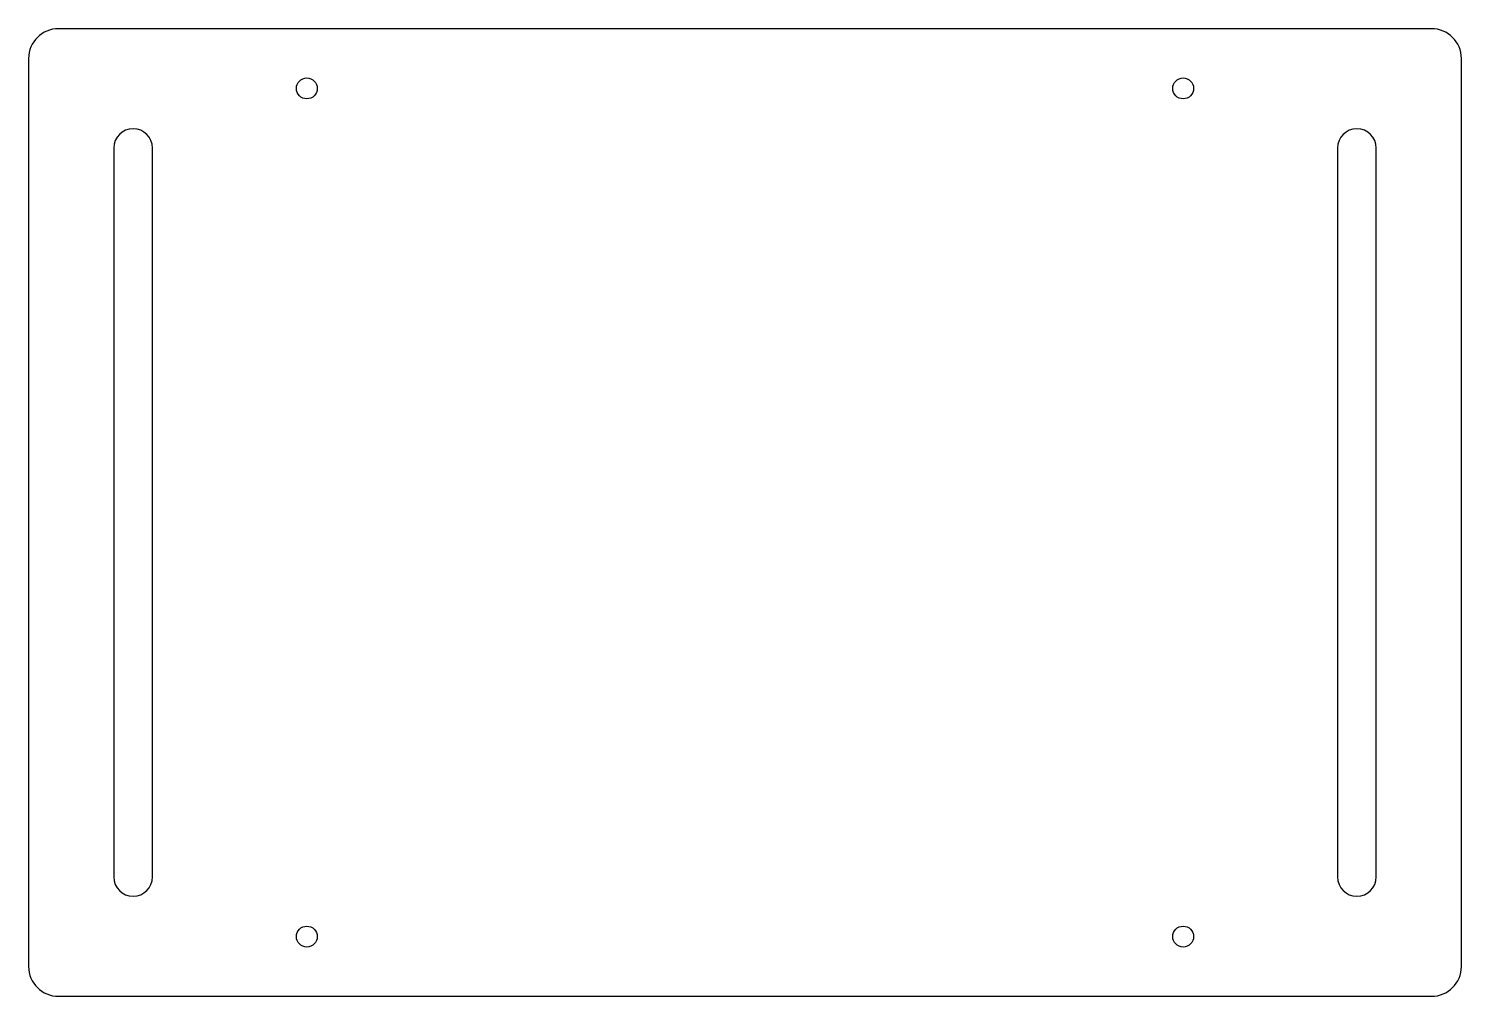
# Model space of a CAD drawing. Extents: x -35 to 205, y 0 to 162.
import ezdxf

# ---------------------------------------------------------------- set-up
doc = ezdxf.new("R2010")
doc.units = 0
doc.layers.add('CUT', color=7, linetype='CONTINUOUS')

msp = doc.modelspace()

# ---------------------------------------------------------------- linework, layer by layer
at = {"layer": 'CUT'}
for p, q in [((200, 162), (-30, 162)), ((-35, 157), (-35, 5)), ((205, 5), (205, 157)), ((-20.75, 142), (-20.75, 20)), ((-14.25, 20), (-14.25, 142)), ((184.25, 142), (184.25, 20)), ((190.75, 20), (190.75, 142)), ((-30, 0), (200, 0))]:
    msp.add_line(p, q, dxfattribs=at)
for centre in [(11.6, 152), (158.4, 152), (11.6, 10), (158.4, 10)]:
    msp.add_circle(centre, 1.75, dxfattribs=at)
for centre, radius, start, end in [((-30, 157), 5, 90, 180), ((200, 157), 5, 0, 90), ((-17.5, 142), 3.25, 0, 180), ((187.5, 142), 3.25, 0, 180), ((-17.5, 20), 3.25, 180, 0), ((187.5, 20), 3.25, 180, 0), ((-30, 5), 5, 180, 270), ((200, 5), 5, 270, 0)]:
    msp.add_arc(centre, radius, start, end, dxfattribs=at)

doc.saveas('drawing.dxf')
